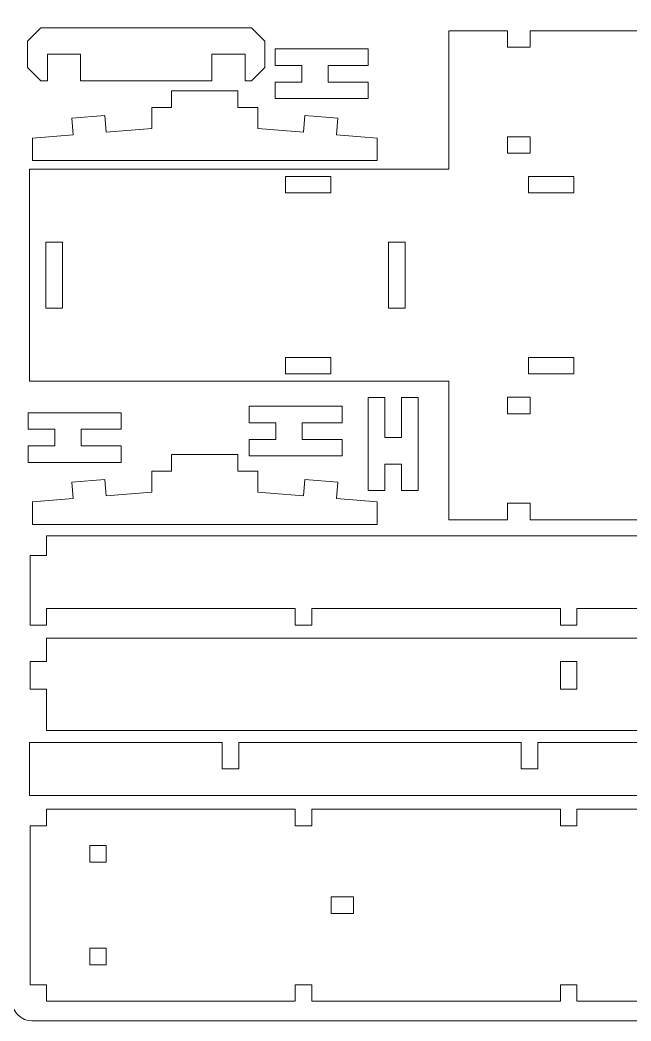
# Model space of a CAD drawing. Header units: centimetres. Extents: x -47.5 to 47.5, y -14.5 to 14.5.
# Drawn here: x 9.62 to 19.02, y -14.5 to 0.91 of the extents above; entities that cross this region are included whole.
import ezdxf

# ---------------------------------------------------------------- set-up
doc = ezdxf.new("R2010")
doc.units = ezdxf.units.CM
doc.header["$MEASUREMENT"] = 0
doc.layers.add('Camada 1', color=7, linetype='Continuous')

msp = doc.modelspace()

# ---------------------------------------------------------------- linework, layer by layer
at = {"layer": 'Camada 1', "color": 6, "lineweight": 9}
msp.add_open_spline([(9.8, 14.5), (9.8, 14.5), (28.2, 14.5), (28.2, 14.5), (28.2, 14.5), (28.365, 14.5), (28.5, 14.365), (28.5, 14.2), (28.5, 14.2), (28.5, 14.2), (28.5, -14.2), (28.5, -14.2), (28.5, -14.2), (28.5, -14.365), (28.365, -14.5), (28.2, -14.5), (28.2, -14.5), (28.2, -14.5), (9.8, -14.5), (9.8, -14.5), (9.8, -14.5), (9.635, -14.5), (9.5, -14.365), (9.5, -14.2), (9.5, -14.2), (9.5, -14.2), (9.5, 14.2), (9.5, 14.2), (9.5, 14.2), (9.5, 14.365), (9.635, 14.5), (9.8, 14.5)], degree=3, knots=[0, 0, 0, 0, 0.11111111, 0.11111111, 0.11111111, 0.11111111, 0.22222222, 0.22222222, 0.22222222, 0.22222222, 0.33333333, 0.33333333, 0.33333333, 0.33333333, 0.44444444, 0.44444444, 0.44444444, 0.44444444, 0.55555556, 0.55555556, 0.55555556, 0.55555556, 0.66666667, 0.66666667, 0.66666667, 0.66666667, 0.77777778, 0.77777778, 0.77777778, 0.77777778, 1, 1, 1, 1], dxfattribs=at)
at = {"layer": 'Camada 1', "color": 250, "lineweight": 9}
for points, knots in [([(10.03895, 0.38132), (10.03895, 0.38132), (10.54889, 0.38132), (10.54889, 0.38132), (10.54889, 0.38132), (10.54889, 0.38132), (10.54889, -0.02664), (10.54889, -0.02664), (10.54889, -0.02664), (10.54889, -0.02664), (12.56932, -0.02664), (12.56932, -0.02664), (12.56932, -0.02664), (12.56932, -0.02664), (12.56932, 0.38132), (12.56932, 0.38132), (12.56932, 0.38132), (12.56932, 0.38132), (13.07926, 0.38132), (13.07926, 0.38132), (13.07926, 0.38132), (13.07926, 0.38132), (13.07926, -0.02664), (13.07926, -0.02664), (13.07926, -0.02664), (13.07926, -0.02664), (13.18125, -0.02664), (13.18125, -0.02664), (13.18125, -0.02664), (13.18125, -0.02664), (13.38523, 0.17733), (13.38523, 0.17733), (13.38523, 0.17733), (13.38523, 0.17733), (13.38523, 0.58529), (13.38523, 0.58529), (13.38523, 0.58529), (13.38523, 0.58529), (13.18125, 0.78927), (13.18125, 0.78927), (13.18125, 0.78927), (13.18125, 0.78927), (9.93696, 0.78927), (9.93696, 0.78927), (9.93696, 0.78927), (9.93696, 0.78927), (9.73299, 0.58529), (9.73299, 0.58529), (9.73299, 0.58529), (9.73299, 0.58529), (9.73299, 0.17733), (9.73299, 0.17733), (9.73299, 0.17733), (9.73299, 0.17733), (9.93696, -0.02664), (9.93696, -0.02664), (9.93696, -0.02664), (9.93696, -0.02664), (10.03895, -0.02664), (10.03895, -0.02664), (10.03895, -0.02664), (10.03895, -0.02664), (10.03895, 0.38132), (10.03895, 0.38132)], [0, 0, 0, 0, 0.05882353, 0.05882353, 0.05882353, 0.05882353, 0.11764706, 0.11764706, 0.11764706, 0.11764706, 0.17647059, 0.17647059, 0.17647059, 0.17647059, 0.23529412, 0.23529412, 0.23529412, 0.23529412, 0.29411765, 0.29411765, 0.29411765, 0.29411765, 0.35294118, 0.35294118, 0.35294118, 0.35294118, 0.41176471, 0.41176471, 0.41176471, 0.41176471, 0.47058824, 0.47058824, 0.47058824, 0.47058824, 0.52941176, 0.52941176, 0.52941176, 0.52941176, 0.58823529, 0.58823529, 0.58823529, 0.58823529, 0.64705882, 0.64705882, 0.64705882, 0.64705882, 0.70588235, 0.70588235, 0.70588235, 0.70588235, 0.76470588, 0.76470588, 0.76470588, 0.76470588, 0.82352941, 0.82352941, 0.82352941, 0.82352941, 0.88235294, 0.88235294, 0.88235294, 0.88235294, 1, 1, 1, 1]), ([(16.21528, -1.38688), (16.21528, -1.38688), (9.76044, -1.38688), (9.76044, -1.38688), (9.76044, -1.38688), (9.76044, -1.38688), (9.76044, -4.65051), (9.76044, -4.65051), (9.76044, -4.65051), (9.76044, -4.65051), (16.21528, -4.65051), (16.21528, -4.65051), (16.21528, -4.65051), (16.21528, -4.65051), (16.21528, -6.7826), (16.21528, -6.7826), (16.21528, -6.7826), (16.21528, -6.7826), (17.11632, -6.7826), (17.11632, -6.7826), (17.11632, -6.7826), (17.11632, -6.7826), (17.11632, -6.52764), (17.11632, -6.52764), (17.11632, -6.52764), (17.11632, -6.52764), (17.46485, -6.52764), (17.46485, -6.52764), (17.46485, -6.52764), (17.46485, -6.52764), (17.46485, -6.7826), (17.46485, -6.7826), (17.46485, -6.7826), (17.46485, -6.7826), (19.38177, -6.7826), (19.38177, -6.7826), (19.38177, -6.7826), (19.38177, -6.7826), (19.38177, -6.52764), (19.38177, -6.52764), (19.38177, -6.52764), (19.38177, -6.52764), (19.7303, -6.52764), (19.7303, -6.52764), (19.7303, -6.52764), (19.7303, -6.52764), (19.7303, -6.7826), (19.7303, -6.7826), (19.7303, -6.7826), (19.7303, -6.7826), (21.64721, -6.7826), (21.64721, -6.7826), (21.64721, -6.7826), (21.64721, -6.7826), (21.64721, -6.52764), (21.64721, -6.52764), (21.64721, -6.52764), (21.64721, -6.52764), (21.99574, -6.52764), (21.99574, -6.52764), (21.99574, -6.52764), (21.99574, -6.52764), (21.99574, -6.7826), (21.99574, -6.7826), (21.99574, -6.7826), (21.99574, -6.7826), (22.89678, -6.7826), (22.89678, -6.7826), (22.89678, -6.7826), (22.89678, -6.7826), (22.89678, -4.65051), (22.89678, -4.65051), (22.89678, -4.65051), (22.89678, -4.65051), (27.35778, -4.65051), (27.35778, -4.65051), (27.35778, -4.65051), (27.35778, -4.65051), (27.35778, -1.38688), (27.35778, -1.38688), (27.35778, -1.38688), (27.35778, -1.38688), (22.89678, -1.38688), (22.89678, -1.38688), (22.89678, -1.38688), (22.89678, -1.38688), (22.89678, 0.74522), (22.89678, 0.74522), (22.89678, 0.74522), (22.89678, 0.74522), (21.99574, 0.74522), (21.99574, 0.74522), (21.99574, 0.74522), (21.99574, 0.74522), (21.99574, 0.49025), (21.99574, 0.49025), (21.99574, 0.49025), (21.99574, 0.49025), (21.64721, 0.49025), (21.64721, 0.49025), (21.64721, 0.49025), (21.64721, 0.49025), (21.64721, 0.74522), (21.64721, 0.74522), (21.64721, 0.74522), (21.64721, 0.74522), (19.7303, 0.74522), (19.7303, 0.74522), (19.7303, 0.74522), (19.7303, 0.74522), (19.7303, 0.49025), (19.7303, 0.49025), (19.7303, 0.49025), (19.7303, 0.49025), (19.38177, 0.49025), (19.38177, 0.49025), (19.38177, 0.49025), (19.38177, 0.49025), (19.38177, 0.74522), (19.38177, 0.74522), (19.38177, 0.74522), (19.38177, 0.74522), (17.46485, 0.74522), (17.46485, 0.74522), (17.46485, 0.74522), (17.46485, 0.74522), (17.46485, 0.49025), (17.46485, 0.49025), (17.46485, 0.49025), (17.46485, 0.49025), (17.11632, 0.49025), (17.11632, 0.49025), (17.11632, 0.49025), (17.11632, 0.49025), (17.11632, 0.74522), (17.11632, 0.74522), (17.11632, 0.74522), (17.11632, 0.74522), (16.21528, 0.74522), (16.21528, 0.74522), (16.21528, 0.74522), (16.21528, 0.74522), (16.21528, -1.38688), (16.21528, -1.38688)], [0, 0, 0, 0, 0.02702703, 0.02702703, 0.02702703, 0.02702703, 0.05405405, 0.05405405, 0.05405405, 0.05405405, 0.08108108, 0.08108108, 0.08108108, 0.08108108, 0.10810811, 0.10810811, 0.10810811, 0.10810811, 0.13513514, 0.13513514, 0.13513514, 0.13513514, 0.16216216, 0.16216216, 0.16216216, 0.16216216, 0.18918919, 0.18918919, 0.18918919, 0.18918919, 0.21621622, 0.21621622, 0.21621622, 0.21621622, 0.24324324, 0.24324324, 0.24324324, 0.24324324, 0.27027027, 0.27027027, 0.27027027, 0.27027027, 0.2972973, 0.2972973, 0.2972973, 0.2972973, 0.32432432, 0.32432432, 0.32432432, 0.32432432, 0.35135135, 0.35135135, 0.35135135, 0.35135135, 0.37837838, 0.37837838, 0.37837838, 0.37837838, 0.40540541, 0.40540541, 0.40540541, 0.40540541, 0.43243243, 0.43243243, 0.43243243, 0.43243243, 0.45945946, 0.45945946, 0.45945946, 0.45945946, 0.48648649, 0.48648649, 0.48648649, 0.48648649, 0.51351351, 0.51351351, 0.51351351, 0.51351351, 0.54054054, 0.54054054, 0.54054054, 0.54054054, 0.56756757, 0.56756757, 0.56756757, 0.56756757, 0.59459459, 0.59459459, 0.59459459, 0.59459459, 0.62162162, 0.62162162, 0.62162162, 0.62162162, 0.64864865, 0.64864865, 0.64864865, 0.64864865, 0.67567568, 0.67567568, 0.67567568, 0.67567568, 0.7027027, 0.7027027, 0.7027027, 0.7027027, 0.72972973, 0.72972973, 0.72972973, 0.72972973, 0.75675676, 0.75675676, 0.75675676, 0.75675676, 0.78378378, 0.78378378, 0.78378378, 0.78378378, 0.81081081, 0.81081081, 0.81081081, 0.81081081, 0.83783784, 0.83783784, 0.83783784, 0.83783784, 0.86486486, 0.86486486, 0.86486486, 0.86486486, 0.89189189, 0.89189189, 0.89189189, 0.89189189, 0.91891892, 0.91891892, 0.91891892, 0.91891892, 0.94594595, 0.94594595, 0.94594595, 0.94594595, 1, 1, 1, 1]), ([(13.54341, -0.30115), (13.54341, -0.30115), (14.9748, -0.30115), (14.9748, -0.30115), (14.9748, -0.30115), (14.9748, -0.30115), (14.9748, -0.04617), (14.9748, -0.04617), (14.9748, -0.04617), (14.9748, -0.04617), (14.35932, -0.04617), (14.35932, -0.04617), (14.35932, -0.04617), (14.35932, -0.04617), (14.35932, 0.2088), (14.35932, 0.2088), (14.35932, 0.2088), (14.35932, 0.2088), (14.9748, 0.2088), (14.9748, 0.2088), (14.9748, 0.2088), (14.9748, 0.2088), (14.9748, 0.46377), (14.9748, 0.46377), (14.9748, 0.46377), (14.9748, 0.46377), (13.54341, 0.46377), (13.54341, 0.46377), (13.54341, 0.46377), (13.54341, 0.46377), (13.54341, 0.2088), (13.54341, 0.2088), (13.54341, 0.2088), (13.54341, 0.2088), (13.95136, 0.2088), (13.95136, 0.2088), (13.95136, 0.2088), (13.95136, 0.2088), (13.95136, -0.04617), (13.95136, -0.04617), (13.95136, -0.04617), (13.95136, -0.04617), (13.54341, -0.04617), (13.54341, -0.04617), (13.54341, -0.04617), (13.54341, -0.04617), (13.54341, -0.30115), (13.54341, -0.30115)], [0, 0, 0, 0, 0.07692308, 0.07692308, 0.07692308, 0.07692308, 0.15384615, 0.15384615, 0.15384615, 0.15384615, 0.23076923, 0.23076923, 0.23076923, 0.23076923, 0.30769231, 0.30769231, 0.30769231, 0.30769231, 0.38461538, 0.38461538, 0.38461538, 0.38461538, 0.46153846, 0.46153846, 0.46153846, 0.46153846, 0.53846154, 0.53846154, 0.53846154, 0.53846154, 0.61538462, 0.61538462, 0.61538462, 0.61538462, 0.69230769, 0.69230769, 0.69230769, 0.69230769, 0.76923077, 0.76923077, 0.76923077, 0.76923077, 0.84615385, 0.84615385, 0.84615385, 0.84615385, 1, 1, 1, 1]), ([(13.97759, -0.81603), (13.97759, -0.81603), (13.27502, -0.75891), (13.27502, -0.75891), (13.27502, -0.75891), (13.27502, -0.75891), (13.27502, -0.43656), (13.27502, -0.43656), (13.27502, -0.43656), (13.27502, -0.43656), (12.96906, -0.43656), (12.96906, -0.43656), (12.96906, -0.43656), (12.96906, -0.43656), (12.96906, -0.1816), (12.96906, -0.1816), (12.96906, -0.1816), (12.96906, -0.1816), (11.94916, -0.1816), (11.94916, -0.1816), (11.94916, -0.1816), (11.94916, -0.1816), (11.94916, -0.43656), (11.94916, -0.43656), (11.94916, -0.43656), (11.94916, -0.43656), (11.6432, -0.43656), (11.6432, -0.43656), (11.6432, -0.43656), (11.6432, -0.43656), (11.6432, -0.75891), (11.6432, -0.75891), (11.6432, -0.75891), (11.6432, -0.75891), (10.94063, -0.81603), (10.94063, -0.81603), (10.94063, -0.81603), (10.94063, -0.81603), (10.91998, -0.56189), (10.91998, -0.56189), (10.91998, -0.56189), (10.91998, -0.56189), (10.41171, -0.60321), (10.41171, -0.60321), (10.41171, -0.60321), (10.41171, -0.60321), (10.43237, -0.85735), (10.43237, -0.85735), (10.43237, -0.85735), (10.43237, -0.85735), (9.80741, -0.90815), (9.80741, -0.90815), (9.80741, -0.90815), (9.80741, -0.90815), (9.80741, -1.25577), (9.80741, -1.25577), (9.80741, -1.25577), (9.80741, -1.25577), (15.11081, -1.25577), (15.11081, -1.25577), (15.11081, -1.25577), (15.11081, -1.25577), (15.11081, -0.90815), (15.11081, -0.90815), (15.11081, -0.90815), (15.11081, -0.90815), (14.48585, -0.85735), (14.48585, -0.85735), (14.48585, -0.85735), (14.48585, -0.85735), (14.50651, -0.60321), (14.50651, -0.60321), (14.50651, -0.60321), (14.50651, -0.60321), (13.99825, -0.56189), (13.99825, -0.56189), (13.99825, -0.56189), (13.99825, -0.56189), (13.97759, -0.81603), (13.97759, -0.81603)], [0, 0, 0, 0, 0.04761905, 0.04761905, 0.04761905, 0.04761905, 0.0952381, 0.0952381, 0.0952381, 0.0952381, 0.14285714, 0.14285714, 0.14285714, 0.14285714, 0.19047619, 0.19047619, 0.19047619, 0.19047619, 0.23809524, 0.23809524, 0.23809524, 0.23809524, 0.28571429, 0.28571429, 0.28571429, 0.28571429, 0.33333333, 0.33333333, 0.33333333, 0.33333333, 0.38095238, 0.38095238, 0.38095238, 0.38095238, 0.42857143, 0.42857143, 0.42857143, 0.42857143, 0.47619048, 0.47619048, 0.47619048, 0.47619048, 0.52380952, 0.52380952, 0.52380952, 0.52380952, 0.57142857, 0.57142857, 0.57142857, 0.57142857, 0.61904762, 0.61904762, 0.61904762, 0.61904762, 0.66666667, 0.66666667, 0.66666667, 0.66666667, 0.71428571, 0.71428571, 0.71428571, 0.71428571, 0.76190476, 0.76190476, 0.76190476, 0.76190476, 0.80952381, 0.80952381, 0.80952381, 0.80952381, 0.85714286, 0.85714286, 0.85714286, 0.85714286, 0.9047619, 0.9047619, 0.9047619, 0.9047619, 1, 1, 1, 1]), ([(15.74157, -6.33439), (15.74157, -6.33439), (15.74157, -4.903), (15.74157, -4.903), (15.74157, -4.903), (15.74157, -4.903), (15.48659, -4.903), (15.48659, -4.903), (15.48659, -4.903), (15.48659, -4.903), (15.48659, -5.51848), (15.48659, -5.51848), (15.48659, -5.51848), (15.48659, -5.51848), (15.23162, -5.51848), (15.23162, -5.51848), (15.23162, -5.51848), (15.23162, -5.51848), (15.23162, -4.903), (15.23162, -4.903), (15.23162, -4.903), (15.23162, -4.903), (14.97665, -4.903), (14.97665, -4.903), (14.97665, -4.903), (14.97665, -4.903), (14.97665, -6.33439), (14.97665, -6.33439), (14.97665, -6.33439), (14.97665, -6.33439), (15.23162, -6.33439), (15.23162, -6.33439), (15.23162, -6.33439), (15.23162, -6.33439), (15.23162, -5.92644), (15.23162, -5.92644), (15.23162, -5.92644), (15.23162, -5.92644), (15.48659, -5.92644), (15.48659, -5.92644), (15.48659, -5.92644), (15.48659, -5.92644), (15.48659, -6.33439), (15.48659, -6.33439), (15.48659, -6.33439), (15.48659, -6.33439), (15.74157, -6.33439), (15.74157, -6.33439)], [0, 0, 0, 0, 0.07692308, 0.07692308, 0.07692308, 0.07692308, 0.15384615, 0.15384615, 0.15384615, 0.15384615, 0.23076923, 0.23076923, 0.23076923, 0.23076923, 0.30769231, 0.30769231, 0.30769231, 0.30769231, 0.38461538, 0.38461538, 0.38461538, 0.38461538, 0.46153846, 0.46153846, 0.46153846, 0.46153846, 0.53846154, 0.53846154, 0.53846154, 0.53846154, 0.61538462, 0.61538462, 0.61538462, 0.61538462, 0.69230769, 0.69230769, 0.69230769, 0.69230769, 0.76923077, 0.76923077, 0.76923077, 0.76923077, 0.84615385, 0.84615385, 0.84615385, 0.84615385, 1, 1, 1, 1]), ([(13.14341, -5.80115), (13.14341, -5.80115), (14.5748, -5.80115), (14.5748, -5.80115), (14.5748, -5.80115), (14.5748, -5.80115), (14.5748, -5.54617), (14.5748, -5.54617), (14.5748, -5.54617), (14.5748, -5.54617), (13.95932, -5.54617), (13.95932, -5.54617), (13.95932, -5.54617), (13.95932, -5.54617), (13.95932, -5.2912), (13.95932, -5.2912), (13.95932, -5.2912), (13.95932, -5.2912), (14.5748, -5.2912), (14.5748, -5.2912), (14.5748, -5.2912), (14.5748, -5.2912), (14.5748, -5.03623), (14.5748, -5.03623), (14.5748, -5.03623), (14.5748, -5.03623), (13.14341, -5.03623), (13.14341, -5.03623), (13.14341, -5.03623), (13.14341, -5.03623), (13.14341, -5.2912), (13.14341, -5.2912), (13.14341, -5.2912), (13.14341, -5.2912), (13.55137, -5.2912), (13.55137, -5.2912), (13.55137, -5.2912), (13.55137, -5.2912), (13.55137, -5.54617), (13.55137, -5.54617), (13.55137, -5.54617), (13.55137, -5.54617), (13.14341, -5.54617), (13.14341, -5.54617), (13.14341, -5.54617), (13.14341, -5.54617), (13.14341, -5.80115), (13.14341, -5.80115)], [0, 0, 0, 0, 0.07692308, 0.07692308, 0.07692308, 0.07692308, 0.15384615, 0.15384615, 0.15384615, 0.15384615, 0.23076923, 0.23076923, 0.23076923, 0.23076923, 0.30769231, 0.30769231, 0.30769231, 0.30769231, 0.38461538, 0.38461538, 0.38461538, 0.38461538, 0.46153846, 0.46153846, 0.46153846, 0.46153846, 0.53846154, 0.53846154, 0.53846154, 0.53846154, 0.61538462, 0.61538462, 0.61538462, 0.61538462, 0.69230769, 0.69230769, 0.69230769, 0.69230769, 0.76923077, 0.76923077, 0.76923077, 0.76923077, 0.84615385, 0.84615385, 0.84615385, 0.84615385, 1, 1, 1, 1]), ([(9.74341, -5.90114), (9.74341, -5.90114), (11.1748, -5.90114), (11.1748, -5.90114), (11.1748, -5.90114), (11.1748, -5.90114), (11.1748, -5.64617), (11.1748, -5.64617), (11.1748, -5.64617), (11.1748, -5.64617), (10.55932, -5.64617), (10.55932, -5.64617), (10.55932, -5.64617), (10.55932, -5.64617), (10.55932, -5.3912), (10.55932, -5.3912), (10.55932, -5.3912), (10.55932, -5.3912), (11.1748, -5.3912), (11.1748, -5.3912), (11.1748, -5.3912), (11.1748, -5.3912), (11.1748, -5.13623), (11.1748, -5.13623), (11.1748, -5.13623), (11.1748, -5.13623), (9.74341, -5.13623), (9.74341, -5.13623), (9.74341, -5.13623), (9.74341, -5.13623), (9.74341, -5.3912), (9.74341, -5.3912), (9.74341, -5.3912), (9.74341, -5.3912), (10.15137, -5.3912), (10.15137, -5.3912), (10.15137, -5.3912), (10.15137, -5.3912), (10.15137, -5.64617), (10.15137, -5.64617), (10.15137, -5.64617), (10.15137, -5.64617), (9.74341, -5.64617), (9.74341, -5.64617), (9.74341, -5.64617), (9.74341, -5.64617), (9.74341, -5.90114), (9.74341, -5.90114)], [0, 0, 0, 0, 0.07692308, 0.07692308, 0.07692308, 0.07692308, 0.15384615, 0.15384615, 0.15384615, 0.15384615, 0.23076923, 0.23076923, 0.23076923, 0.23076923, 0.30769231, 0.30769231, 0.30769231, 0.30769231, 0.38461538, 0.38461538, 0.38461538, 0.38461538, 0.46153846, 0.46153846, 0.46153846, 0.46153846, 0.53846154, 0.53846154, 0.53846154, 0.53846154, 0.61538462, 0.61538462, 0.61538462, 0.61538462, 0.69230769, 0.69230769, 0.69230769, 0.69230769, 0.76923077, 0.76923077, 0.76923077, 0.76923077, 0.84615385, 0.84615385, 0.84615385, 0.84615385, 1, 1, 1, 1]), ([(13.97758, -6.41603), (13.97758, -6.41603), (13.27501, -6.35892), (13.27501, -6.35892), (13.27501, -6.35892), (13.27501, -6.35892), (13.27501, -6.03657), (13.27501, -6.03657), (13.27501, -6.03657), (13.27501, -6.03657), (12.96905, -6.03657), (12.96905, -6.03657), (12.96905, -6.03657), (12.96905, -6.03657), (12.96905, -5.7816), (12.96905, -5.7816), (12.96905, -5.7816), (12.96905, -5.7816), (11.94915, -5.7816), (11.94915, -5.7816), (11.94915, -5.7816), (11.94915, -5.7816), (11.94915, -6.03657), (11.94915, -6.03657), (11.94915, -6.03657), (11.94915, -6.03657), (11.64319, -6.03657), (11.64319, -6.03657), (11.64319, -6.03657), (11.64319, -6.03657), (11.64319, -6.35892), (11.64319, -6.35892), (11.64319, -6.35892), (11.64319, -6.35892), (10.94062, -6.41603), (10.94062, -6.41603), (10.94062, -6.41603), (10.94062, -6.41603), (10.91997, -6.1619), (10.91997, -6.1619), (10.91997, -6.1619), (10.91997, -6.1619), (10.4117, -6.20321), (10.4117, -6.20321), (10.4117, -6.20321), (10.4117, -6.20321), (10.43236, -6.45735), (10.43236, -6.45735), (10.43236, -6.45735), (10.43236, -6.45735), (9.8074, -6.50814), (9.8074, -6.50814), (9.8074, -6.50814), (9.8074, -6.50814), (9.8074, -6.85578), (9.8074, -6.85578), (9.8074, -6.85578), (9.8074, -6.85578), (15.11081, -6.85578), (15.11081, -6.85578), (15.11081, -6.85578), (15.11081, -6.85578), (15.11081, -6.50814), (15.11081, -6.50814), (15.11081, -6.50814), (15.11081, -6.50814), (14.48584, -6.45735), (14.48584, -6.45735), (14.48584, -6.45735), (14.48584, -6.45735), (14.5065, -6.20321), (14.5065, -6.20321), (14.5065, -6.20321), (14.5065, -6.20321), (13.99824, -6.1619), (13.99824, -6.1619), (13.99824, -6.1619), (13.99824, -6.1619), (13.97758, -6.41603), (13.97758, -6.41603)], [0, 0, 0, 0, 0.04761905, 0.04761905, 0.04761905, 0.04761905, 0.0952381, 0.0952381, 0.0952381, 0.0952381, 0.14285714, 0.14285714, 0.14285714, 0.14285714, 0.19047619, 0.19047619, 0.19047619, 0.19047619, 0.23809524, 0.23809524, 0.23809524, 0.23809524, 0.28571429, 0.28571429, 0.28571429, 0.28571429, 0.33333333, 0.33333333, 0.33333333, 0.33333333, 0.38095238, 0.38095238, 0.38095238, 0.38095238, 0.42857143, 0.42857143, 0.42857143, 0.42857143, 0.47619048, 0.47619048, 0.47619048, 0.47619048, 0.52380952, 0.52380952, 0.52380952, 0.52380952, 0.57142857, 0.57142857, 0.57142857, 0.57142857, 0.61904762, 0.61904762, 0.61904762, 0.61904762, 0.66666667, 0.66666667, 0.66666667, 0.66666667, 0.71428571, 0.71428571, 0.71428571, 0.71428571, 0.76190476, 0.76190476, 0.76190476, 0.76190476, 0.80952381, 0.80952381, 0.80952381, 0.80952381, 0.85714286, 0.85714286, 0.85714286, 0.85714286, 0.9047619, 0.9047619, 0.9047619, 0.9047619, 1, 1, 1, 1]), ([(10.02534, -7.33622), (10.02534, -7.33622), (9.77037, -7.33622), (9.77037, -7.33622), (9.77037, -7.33622), (9.77037, -7.33622), (9.77037, -8.40711), (9.77037, -8.40711), (9.77037, -8.40711), (9.77037, -8.40711), (10.02534, -8.40711), (10.02534, -8.40711), (10.02534, -8.40711), (10.02534, -8.40711), (10.02534, -8.15213), (10.02534, -8.15213), (10.02534, -8.15213), (10.02534, -8.15213), (13.851, -8.15213), (13.851, -8.15213), (13.851, -8.15213), (13.851, -8.15213), (13.851, -8.40711), (13.851, -8.40711), (13.851, -8.40711), (13.851, -8.40711), (14.10596, -8.40711), (14.10596, -8.40711), (14.10596, -8.40711), (14.10596, -8.40711), (14.10596, -8.15213), (14.10596, -8.15213), (14.10596, -8.15213), (14.10596, -8.15213), (17.93162, -8.15213), (17.93162, -8.15213), (17.93162, -8.15213), (17.93162, -8.15213), (17.93162, -8.40711), (17.93162, -8.40711), (17.93162, -8.40711), (17.93162, -8.40711), (18.18659, -8.40711), (18.18659, -8.40711), (18.18659, -8.40711), (18.18659, -8.40711), (18.18659, -8.15213), (18.18659, -8.15213), (18.18659, -8.15213), (18.18659, -8.15213), (22.01224, -8.15213), (22.01224, -8.15213), (22.01224, -8.15213), (22.01224, -8.15213), (22.01224, -8.40711), (22.01224, -8.40711), (22.01224, -8.40711), (22.01224, -8.40711), (22.26722, -8.40711), (22.26722, -8.40711), (22.26722, -8.40711), (22.26722, -8.40711), (22.26722, -8.15213), (22.26722, -8.15213), (22.26722, -8.15213), (22.26722, -8.15213), (26.09287, -8.15213), (26.09287, -8.15213), (26.09287, -8.15213), (26.09287, -8.15213), (26.09287, -8.40711), (26.09287, -8.40711), (26.09287, -8.40711), (26.09287, -8.40711), (26.34784, -8.40711), (26.34784, -8.40711), (26.34784, -8.40711), (26.34784, -8.40711), (26.34784, -7.33622), (26.34784, -7.33622), (26.34784, -7.33622), (26.34784, -7.33622), (26.09287, -7.33622), (26.09287, -7.33622), (26.09287, -7.33622), (26.09287, -7.33622), (26.09287, -7.03026), (26.09287, -7.03026), (26.09287, -7.03026), (26.09287, -7.03026), (10.02534, -7.03026), (10.02534, -7.03026), (10.02534, -7.03026), (10.02534, -7.03026), (10.02534, -7.33622), (10.02534, -7.33622)], [0, 0, 0, 0, 0.04, 0.04, 0.04, 0.04, 0.08, 0.08, 0.08, 0.08, 0.12, 0.12, 0.12, 0.12, 0.16, 0.16, 0.16, 0.16, 0.2, 0.2, 0.2, 0.2, 0.24, 0.24, 0.24, 0.24, 0.28, 0.28, 0.28, 0.28, 0.32, 0.32, 0.32, 0.32, 0.36, 0.36, 0.36, 0.36, 0.4, 0.4, 0.4, 0.4, 0.44, 0.44, 0.44, 0.44, 0.48, 0.48, 0.48, 0.48, 0.52, 0.52, 0.52, 0.52, 0.56, 0.56, 0.56, 0.56, 0.6, 0.6, 0.6, 0.6, 0.64, 0.64, 0.64, 0.64, 0.68, 0.68, 0.68, 0.68, 0.72, 0.72, 0.72, 0.72, 0.76, 0.76, 0.76, 0.76, 0.8, 0.8, 0.8, 0.8, 0.84, 0.84, 0.84, 0.84, 0.88, 0.88, 0.88, 0.88, 0.92, 0.92, 0.92, 0.92, 1, 1, 1, 1]), ([(10.02534, -10.0286), (10.02534, -10.0286), (26.09287, -10.0286), (26.09287, -10.0286), (26.09287, -10.0286), (26.09287, -10.0286), (26.09287, -9.39182), (26.09287, -9.39182), (26.09287, -9.39182), (26.09287, -9.39182), (26.34785, -9.39182), (26.34785, -9.39182), (26.34785, -9.39182), (26.34785, -9.39182), (26.34785, -8.96357), (26.34785, -8.96357), (26.34785, -8.96357), (26.34785, -8.96357), (26.09287, -8.96357), (26.09287, -8.96357), (26.09287, -8.96357), (26.09287, -8.96357), (26.09287, -8.60877), (26.09287, -8.60877), (26.09287, -8.60877), (26.09287, -8.60877), (10.02534, -8.60877), (10.02534, -8.60877), (10.02534, -8.60877), (10.02534, -8.60877), (10.02534, -8.96357), (10.02534, -8.96357), (10.02534, -8.96357), (10.02534, -8.96357), (9.77037, -8.96357), (9.77037, -8.96357), (9.77037, -8.96357), (9.77037, -8.96357), (9.77037, -9.39182), (9.77037, -9.39182), (9.77037, -9.39182), (9.77037, -9.39182), (10.02534, -9.39182), (10.02534, -9.39182), (10.02534, -9.39182), (10.02534, -9.39182), (10.02534, -10.0286), (10.02534, -10.0286)], [0, 0, 0, 0, 0.07692308, 0.07692308, 0.07692308, 0.07692308, 0.15384615, 0.15384615, 0.15384615, 0.15384615, 0.23076923, 0.23076923, 0.23076923, 0.23076923, 0.30769231, 0.30769231, 0.30769231, 0.30769231, 0.38461538, 0.38461538, 0.38461538, 0.38461538, 0.46153846, 0.46153846, 0.46153846, 0.46153846, 0.53846154, 0.53846154, 0.53846154, 0.53846154, 0.61538462, 0.61538462, 0.61538462, 0.61538462, 0.69230769, 0.69230769, 0.69230769, 0.69230769, 0.76923077, 0.76923077, 0.76923077, 0.76923077, 0.84615385, 0.84615385, 0.84615385, 0.84615385, 1, 1, 1, 1]), ([(25.06317, -10.21073), (25.06317, -10.21073), (27.35778, -10.21073), (27.35778, -10.21073), (27.35778, -10.21073), (27.35778, -10.21073), (27.35778, -11.02664), (27.35778, -11.02664), (27.35778, -11.02664), (27.35778, -11.02664), (9.76043, -11.02664), (9.76043, -11.02664), (9.76043, -11.02664), (9.76043, -11.02664), (9.76043, -10.21073), (9.76043, -10.21073), (9.76043, -10.21073), (9.76043, -10.21073), (12.72829, -10.21073), (12.72829, -10.21073), (12.72829, -10.21073), (12.72829, -10.21073), (12.72829, -10.61868), (12.72829, -10.61868), (12.72829, -10.61868), (12.72829, -10.61868), (12.98327, -10.61868), (12.98327, -10.61868), (12.98327, -10.61868), (12.98327, -10.61868), (12.98327, -10.21073), (12.98327, -10.21073), (12.98327, -10.21073), (12.98327, -10.21073), (17.32901, -10.21073), (17.32901, -10.21073), (17.32901, -10.21073), (17.32901, -10.21073), (17.32901, -10.61868), (17.32901, -10.61868), (17.32901, -10.61868), (17.32901, -10.61868), (17.58399, -10.61868), (17.58399, -10.61868), (17.58399, -10.61868), (17.58399, -10.61868), (17.58399, -10.21073), (17.58399, -10.21073), (17.58399, -10.21073), (17.58399, -10.21073), (21.06861, -10.21073), (21.06861, -10.21073), (21.06861, -10.21073), (21.06861, -10.21073), (21.06861, -10.61868), (21.06861, -10.61868), (21.06861, -10.61868), (21.06861, -10.61868), (21.32358, -10.61868), (21.32358, -10.61868), (21.32358, -10.61868), (21.32358, -10.61868), (21.32358, -10.21073), (21.32358, -10.21073), (21.32358, -10.21073), (21.32358, -10.21073), (24.8082, -10.21073), (24.8082, -10.21073), (24.8082, -10.21073), (24.8082, -10.21073), (24.8082, -10.61868), (24.8082, -10.61868), (24.8082, -10.61868), (24.8082, -10.61868), (25.06317, -10.61868), (25.06317, -10.61868), (25.06317, -10.61868), (25.06317, -10.61868), (25.06317, -10.21073), (25.06317, -10.21073)], [0, 0, 0, 0, 0.04761905, 0.04761905, 0.04761905, 0.04761905, 0.0952381, 0.0952381, 0.0952381, 0.0952381, 0.14285714, 0.14285714, 0.14285714, 0.14285714, 0.19047619, 0.19047619, 0.19047619, 0.19047619, 0.23809524, 0.23809524, 0.23809524, 0.23809524, 0.28571429, 0.28571429, 0.28571429, 0.28571429, 0.33333333, 0.33333333, 0.33333333, 0.33333333, 0.38095238, 0.38095238, 0.38095238, 0.38095238, 0.42857143, 0.42857143, 0.42857143, 0.42857143, 0.47619048, 0.47619048, 0.47619048, 0.47619048, 0.52380952, 0.52380952, 0.52380952, 0.52380952, 0.57142857, 0.57142857, 0.57142857, 0.57142857, 0.61904762, 0.61904762, 0.61904762, 0.61904762, 0.66666667, 0.66666667, 0.66666667, 0.66666667, 0.71428571, 0.71428571, 0.71428571, 0.71428571, 0.76190476, 0.76190476, 0.76190476, 0.76190476, 0.80952381, 0.80952381, 0.80952381, 0.80952381, 0.85714286, 0.85714286, 0.85714286, 0.85714286, 0.9047619, 0.9047619, 0.9047619, 0.9047619, 1, 1, 1, 1]), ([(10.02533, -11.49482), (10.02533, -11.49482), (9.77037, -11.49482), (9.77037, -11.49482), (9.77037, -11.49482), (9.77037, -11.49482), (9.77037, -13.94255), (9.77037, -13.94255), (9.77037, -13.94255), (9.77037, -13.94255), (10.02533, -13.94255), (10.02533, -13.94255), (10.02533, -13.94255), (10.02533, -13.94255), (10.02533, -14.19752), (10.02533, -14.19752), (10.02533, -14.19752), (10.02533, -14.19752), (13.85099, -14.19752), (13.85099, -14.19752), (13.85099, -14.19752), (13.85099, -14.19752), (13.85099, -13.94255), (13.85099, -13.94255), (13.85099, -13.94255), (13.85099, -13.94255), (14.10596, -13.94255), (14.10596, -13.94255), (14.10596, -13.94255), (14.10596, -13.94255), (14.10596, -14.19752), (14.10596, -14.19752), (14.10596, -14.19752), (14.10596, -14.19752), (17.93161, -14.19752), (17.93161, -14.19752), (17.93161, -14.19752), (17.93161, -14.19752), (17.93161, -13.94255), (17.93161, -13.94255), (17.93161, -13.94255), (17.93161, -13.94255), (18.18658, -13.94255), (18.18658, -13.94255), (18.18658, -13.94255), (18.18658, -13.94255), (18.18658, -14.19752), (18.18658, -14.19752), (18.18658, -14.19752), (18.18658, -14.19752), (22.01224, -14.19752), (22.01224, -14.19752), (22.01224, -14.19752), (22.01224, -14.19752), (22.01224, -13.94255), (22.01224, -13.94255), (22.01224, -13.94255), (22.01224, -13.94255), (22.26722, -13.94255), (22.26722, -13.94255), (22.26722, -13.94255), (22.26722, -13.94255), (22.26722, -14.19752), (22.26722, -14.19752), (22.26722, -14.19752), (22.26722, -14.19752), (26.09286, -14.19752), (26.09286, -14.19752), (26.09286, -14.19752), (26.09286, -14.19752), (26.09286, -13.94255), (26.09286, -13.94255), (26.09286, -13.94255), (26.09286, -13.94255), (26.34784, -13.94255), (26.34784, -13.94255), (26.34784, -13.94255), (26.34784, -13.94255), (26.34784, -11.49482), (26.34784, -11.49482), (26.34784, -11.49482), (26.34784, -11.49482), (26.09286, -11.49482), (26.09286, -11.49482), (26.09286, -11.49482), (26.09286, -11.49482), (26.09286, -11.23985), (26.09286, -11.23985), (26.09286, -11.23985), (26.09286, -11.23985), (22.26722, -11.23985), (22.26722, -11.23985), (22.26722, -11.23985), (22.26722, -11.23985), (22.26722, -11.49482), (22.26722, -11.49482), (22.26722, -11.49482), (22.26722, -11.49482), (22.01224, -11.49482), (22.01224, -11.49482), (22.01224, -11.49482), (22.01224, -11.49482), (22.01224, -11.23985), (22.01224, -11.23985), (22.01224, -11.23985), (22.01224, -11.23985), (18.18658, -11.23985), (18.18658, -11.23985), (18.18658, -11.23985), (18.18658, -11.23985), (18.18658, -11.49482), (18.18658, -11.49482), (18.18658, -11.49482), (18.18658, -11.49482), (17.93161, -11.49482), (17.93161, -11.49482), (17.93161, -11.49482), (17.93161, -11.49482), (17.93161, -11.23985), (17.93161, -11.23985), (17.93161, -11.23985), (17.93161, -11.23985), (14.10596, -11.23985), (14.10596, -11.23985), (14.10596, -11.23985), (14.10596, -11.23985), (14.10596, -11.49482), (14.10596, -11.49482), (14.10596, -11.49482), (14.10596, -11.49482), (13.85099, -11.49482), (13.85099, -11.49482), (13.85099, -11.49482), (13.85099, -11.49482), (13.85099, -11.23985), (13.85099, -11.23985), (13.85099, -11.23985), (13.85099, -11.23985), (10.02533, -11.23985), (10.02533, -11.23985), (10.02533, -11.23985), (10.02533, -11.23985), (10.02533, -11.49482), (10.02533, -11.49482)], [0, 0, 0, 0, 0.02702703, 0.02702703, 0.02702703, 0.02702703, 0.05405405, 0.05405405, 0.05405405, 0.05405405, 0.08108108, 0.08108108, 0.08108108, 0.08108108, 0.10810811, 0.10810811, 0.10810811, 0.10810811, 0.13513514, 0.13513514, 0.13513514, 0.13513514, 0.16216216, 0.16216216, 0.16216216, 0.16216216, 0.18918919, 0.18918919, 0.18918919, 0.18918919, 0.21621622, 0.21621622, 0.21621622, 0.21621622, 0.24324324, 0.24324324, 0.24324324, 0.24324324, 0.27027027, 0.27027027, 0.27027027, 0.27027027, 0.2972973, 0.2972973, 0.2972973, 0.2972973, 0.32432432, 0.32432432, 0.32432432, 0.32432432, 0.35135135, 0.35135135, 0.35135135, 0.35135135, 0.37837838, 0.37837838, 0.37837838, 0.37837838, 0.40540541, 0.40540541, 0.40540541, 0.40540541, 0.43243243, 0.43243243, 0.43243243, 0.43243243, 0.45945946, 0.45945946, 0.45945946, 0.45945946, 0.48648649, 0.48648649, 0.48648649, 0.48648649, 0.51351351, 0.51351351, 0.51351351, 0.51351351, 0.54054054, 0.54054054, 0.54054054, 0.54054054, 0.56756757, 0.56756757, 0.56756757, 0.56756757, 0.59459459, 0.59459459, 0.59459459, 0.59459459, 0.62162162, 0.62162162, 0.62162162, 0.62162162, 0.64864865, 0.64864865, 0.64864865, 0.64864865, 0.67567568, 0.67567568, 0.67567568, 0.67567568, 0.7027027, 0.7027027, 0.7027027, 0.7027027, 0.72972973, 0.72972973, 0.72972973, 0.72972973, 0.75675676, 0.75675676, 0.75675676, 0.75675676, 0.78378378, 0.78378378, 0.78378378, 0.78378378, 0.81081081, 0.81081081, 0.81081081, 0.81081081, 0.83783784, 0.83783784, 0.83783784, 0.83783784, 0.86486486, 0.86486486, 0.86486486, 0.86486486, 0.89189189, 0.89189189, 0.89189189, 0.89189189, 0.91891892, 0.91891892, 0.91891892, 0.91891892, 0.94594595, 0.94594595, 0.94594595, 0.94594595, 1, 1, 1, 1])]:
    msp.add_open_spline(points, degree=3, knots=knots, dxfattribs=at)
at = {"layer": 'Camada 1', "color": 114, "lineweight": 9}
for points in [[(17.11632, -0.88661), (17.11632, -0.88661), (17.46485, -0.88661), (17.46485, -0.88661), (17.46485, -0.88661), (17.46485, -0.88661), (17.46485, -1.14158), (17.46485, -1.14158), (17.46485, -1.14158), (17.46485, -1.14158), (17.11632, -1.14158), (17.11632, -1.14158), (17.11632, -1.14158), (17.11632, -1.14158), (17.11632, -0.88661), (17.11632, -0.88661)], [(13.70387, -1.7535), (13.70387, -1.7535), (14.40079, -1.7535), (14.40079, -1.7535), (14.40079, -1.7535), (14.40079, -1.7535), (14.40079, -1.49853), (14.40079, -1.49853), (14.40079, -1.49853), (14.40079, -1.49853), (13.70387, -1.49853), (13.70387, -1.49853), (13.70387, -1.49853), (13.70387, -1.49853), (13.70387, -1.7535), (13.70387, -1.7535)], [(18.14038, -1.49853), (18.14038, -1.49853), (17.44345, -1.49853), (17.44345, -1.49853), (17.44345, -1.49853), (17.44345, -1.49853), (17.44345, -1.7535), (17.44345, -1.7535), (17.44345, -1.7535), (17.44345, -1.7535), (18.14038, -1.7535), (18.14038, -1.7535), (18.14038, -1.7535), (18.14038, -1.7535), (18.14038, -1.49853), (18.14038, -1.49853)], [(10.0154, -3.52864), (10.0154, -3.52864), (10.27038, -3.52864), (10.27038, -3.52864), (10.27038, -3.52864), (10.27038, -3.52864), (10.27038, -2.50876), (10.27038, -2.50876), (10.27038, -2.50876), (10.27038, -2.50876), (10.0154, -2.50876), (10.0154, -2.50876), (10.0154, -2.50876), (10.0154, -2.50876), (10.0154, -3.52864), (10.0154, -3.52864)], [(15.28626, -3.52864), (15.28626, -3.52864), (15.28626, -2.50876), (15.28626, -2.50876), (15.28626, -2.50876), (15.28626, -2.50876), (15.54122, -2.50876), (15.54122, -2.50876), (15.54122, -2.50876), (15.54122, -2.50876), (15.54122, -3.52864), (15.54122, -3.52864), (15.54122, -3.52864), (15.54122, -3.52864), (15.28626, -3.52864), (15.28626, -3.52864)], [(14.40079, -4.28388), (14.40079, -4.28388), (14.40079, -4.53885), (14.40079, -4.53885), (14.40079, -4.53885), (14.40079, -4.53885), (13.70387, -4.53885), (13.70387, -4.53885), (13.70387, -4.53885), (13.70387, -4.53885), (13.70387, -4.28388), (13.70387, -4.28388), (13.70387, -4.28388), (13.70387, -4.28388), (14.40079, -4.28388), (14.40079, -4.28388)], [(18.14038, -4.53885), (18.14038, -4.53885), (17.44345, -4.53885), (17.44345, -4.53885), (17.44345, -4.53885), (17.44345, -4.53885), (17.44345, -4.28388), (17.44345, -4.28388), (17.44345, -4.28388), (17.44345, -4.28388), (18.14038, -4.28388), (18.14038, -4.28388), (18.14038, -4.28388), (18.14038, -4.28388), (18.14038, -4.53885), (18.14038, -4.53885)], [(17.46485, -4.89581), (17.46485, -4.89581), (17.11632, -4.89581), (17.11632, -4.89581), (17.11632, -4.89581), (17.11632, -4.89581), (17.11632, -5.15078), (17.11632, -5.15078), (17.11632, -5.15078), (17.11632, -5.15078), (17.46485, -5.15078), (17.46485, -5.15078), (17.46485, -5.15078), (17.46485, -5.15078), (17.46485, -4.89581), (17.46485, -4.89581)], [(18.18659, -8.96357), (18.18659, -8.96357), (17.93162, -8.96357), (17.93162, -8.96357), (17.93162, -8.96357), (17.93162, -8.96357), (17.93162, -9.39182), (17.93162, -9.39182), (17.93162, -9.39182), (17.93162, -9.39182), (18.18659, -9.39182), (18.18659, -9.39182), (18.18659, -9.39182), (18.18659, -9.39182), (18.18659, -8.96357), (18.18659, -8.96357)], [(10.68826, -11.80079), (10.68826, -11.80079), (10.68826, -12.05576), (10.68826, -12.05576), (10.68826, -12.05576), (10.68826, -12.05576), (10.94323, -12.05576), (10.94323, -12.05576), (10.94323, -12.05576), (10.94323, -12.05576), (10.94323, -11.80079), (10.94323, -11.80079), (10.94323, -11.80079), (10.94323, -11.80079), (10.68826, -11.80079), (10.68826, -11.80079)], [(14.74685, -12.5912), (14.74685, -12.5912), (14.74685, -12.84617), (14.74685, -12.84617), (14.74685, -12.84617), (14.74685, -12.84617), (14.40689, -12.84617), (14.40689, -12.84617), (14.40689, -12.84617), (14.40689, -12.84617), (14.40689, -12.5912), (14.40689, -12.5912), (14.40689, -12.5912), (14.40689, -12.5912), (14.74685, -12.5912), (14.74685, -12.5912)], [(10.68826, -13.38161), (10.68826, -13.38161), (10.94323, -13.38161), (10.94323, -13.38161), (10.94323, -13.38161), (10.94323, -13.38161), (10.94323, -13.63658), (10.94323, -13.63658), (10.94323, -13.63658), (10.94323, -13.63658), (10.68826, -13.63658), (10.68826, -13.63658), (10.68826, -13.63658), (10.68826, -13.63658), (10.68826, -13.38161), (10.68826, -13.38161)]]:
    msp.add_open_spline(points, degree=3, knots=[0, 0, 0, 0, 0.2, 0.2, 0.2, 0.2, 0.4, 0.4, 0.4, 0.4, 0.6, 0.6, 0.6, 0.6, 1, 1, 1, 1], dxfattribs=at)

doc.saveas('drawing.dxf')
